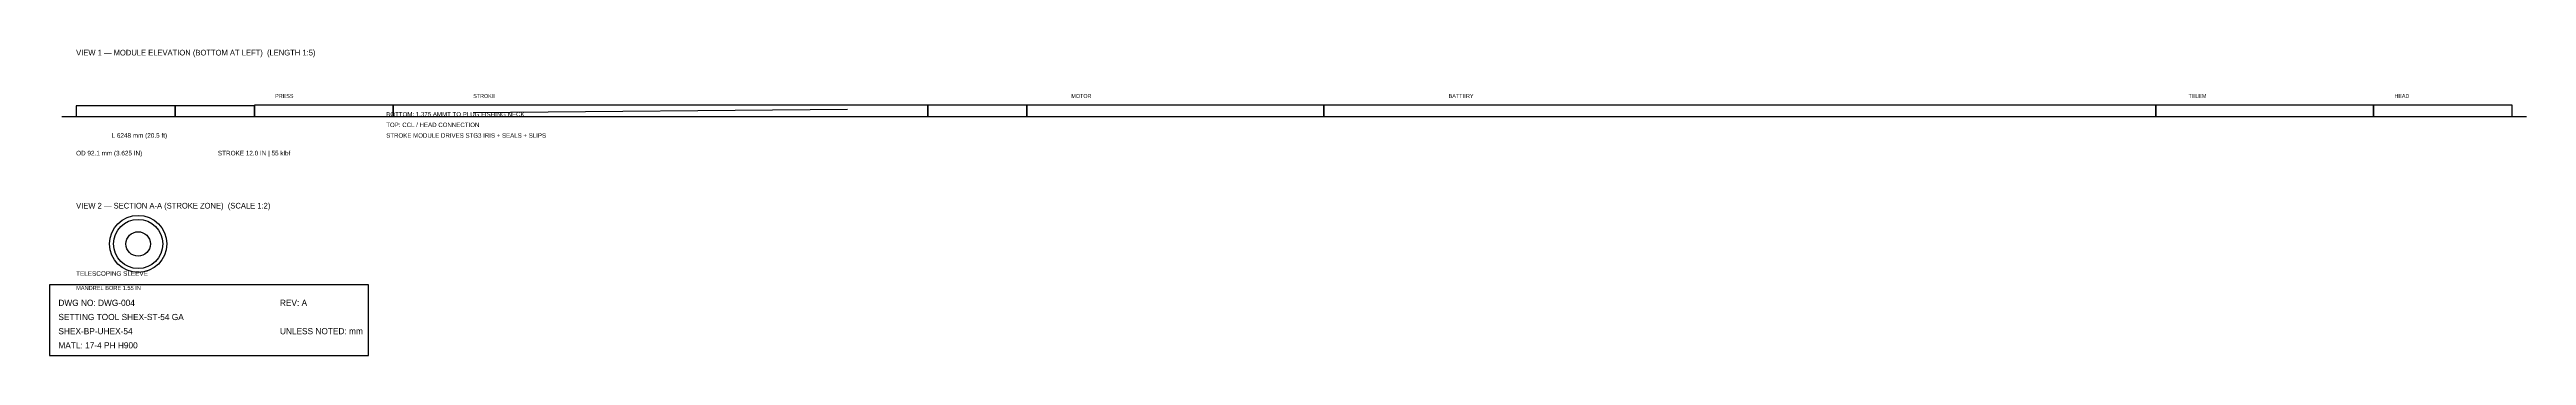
# Model space of a CAD drawing. Header units: millimetres. Extents: x 10 to 1408, y 10 to 183.
import ezdxf

# ---------------------------------------------------------------- set-up
doc = ezdxf.new("R2010")
doc.units = ezdxf.units.MM
for name, color, linetype in [('CENTER', 1, 'Continuous'), ('DIM', 3, 'Continuous'), ('HIDDEN', 8, 'Continuous'), ('OUTLINE', 7, 'Continuous'), ('TEXT', 2, 'Continuous')]:
    doc.layers.add(name, color=color, linetype=linetype)

msp = doc.modelspace()

# ---------------------------------------------------------------- linework, layer by layer
at = {"layer": 'CENTER'}
msp.add_line((17, 145), (1407.648, 145), dxfattribs=at)
at = {"layer": 'HIDDEN'}
msp.add_line((249.0788, 147.25584), (460.3052, 149.18941), dxfattribs=at)
msp.add_circle((60, 73), 6.88975, dxfattribs=at)
at = {"layer": 'OUTLINE'}
for points in [[(25, 145), (80.88, 145), (80.88, 151.00075), (25, 151.00075), (25, 145)], [(80.88, 145), (125.584, 145), (125.584, 151.00075), (80.88, 151.00075), (80.88, 145)], [(125.584, 145), (203.816, 145), (203.816, 151.44525), (125.584, 151.44525), (125.584, 145)], [(203.816, 145), (505.568, 145), (505.568, 151.44525), (203.816, 151.44525), (203.816, 145)], [(505.568, 145), (561.448, 145), (561.448, 151.44525), (505.568, 151.44525), (505.568, 145)], [(561.448, 145), (729.088, 145), (729.088, 151.44525), (561.448, 151.44525), (561.448, 145)], [(729.088, 145), (1198.48, 145), (1198.48, 151.44525), (729.088, 151.44525), (729.088, 145)], [(1198.48, 145), (1321.416, 145), (1321.416, 151.44525), (1198.48, 151.44525), (1198.48, 145)], [(1321.416, 145), (1399.648, 145), (1399.648, 151.44525), (1321.416, 151.44525), (1321.416, 145)], [(10, 10), (190, 10), (190, 50), (10, 50), (10, 10)]]:
    msp.add_lwpolyline(points, dxfattribs=at)
for radius in [16.11312, 13.89062]:
    msp.add_circle((60, 73), radius, dxfattribs=at)

# ---------------------------------------------------------------- texts
at = {"layer": 'DIM'}
for s, height, p in [('L 6248 mm (20.5 ft)', 2.6, (45, 133)), ('OD 92.1 mm (3.625 IN)', 2.6, (25, 123)), ('STROKE 12.0 IN | 55 klbf', 2.6, (105, 123)), ('TELESCOPING SLEEVE', 2.6, (25, 55)), ('MANDREL BORE 1.55 IN', 2.3, (25, 47))]:
    msp.add_text(s, height=height, dxfattribs=at).set_placement(p)
at = {"layer": 'TEXT'}
for s, height, p in [('VIEW 1 — MODULE ELEVATION (BOTTOM AT LEFT)  (LENGTH 1:5)', 3.2, (25, 179.44525)), ('PRESS', 2.2, (137.3188, 155.44525)), ('STROKE', 2.2, (249.0788, 155.44525)), ('MOTOR', 2.2, (586.594, 155.44525)), ('BATTERY', 2.2, (799.4968, 155.44525)), ('TELEM', 2.2, (1216.9204, 155.44525)), ('HEAD', 2.2, (1333.1508, 155.44525)), ('TOP: CCL / HEAD CONNECTION', 2.5, (200, 139)), ('BOTTOM: 1.375 AMMT TO PLUG FISHING NECK', 2.5, (200, 145)), ('STROKE MODULE DRIVES STG3 IRIS + SEALS + SLIPS', 2.5, (200, 133)), ('VIEW 2 — SECTION A-A (STROKE ZONE)  (SCALE 1:2)', 3.2, (25, 93)), ('SETTING TOOL SHEX-ST-54 GA', 3.5, (15, 30)), ('DWG NO: DWG-004', 3.5, (15, 38)), ('REV: A', 3.5, (140, 38)), ('SHEX-BP-UHEX-54', 3.5, (15, 22)), ('MATL: 17-4 PH H900', 3.5, (15, 14)), ('UNLESS NOTED: mm', 3.5, (140, 22))]:
    msp.add_text(s, height=height, dxfattribs=at).set_placement(p)

doc.saveas('drawing.dxf')
